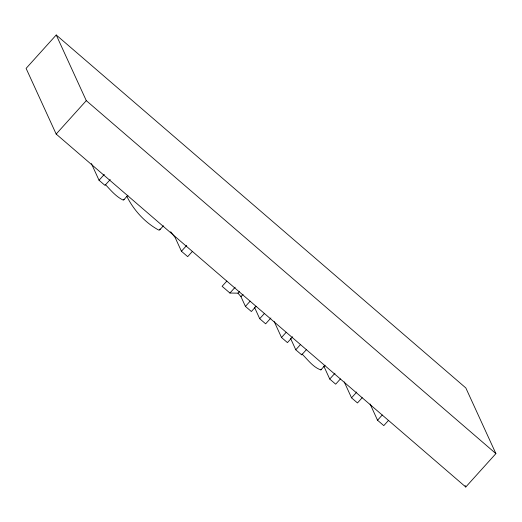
<?xml version="1.0" encoding="UTF-8"?>
<svg xmlns="http://www.w3.org/2000/svg" width="522" height="522" viewBox="0 0 522 522"><rect width="100%" height="100%" fill="white"/><g stroke="black" fill="none" stroke-linecap="round" stroke-linejoin="round"><path stroke-width="0.78" d="M126.807 196.318C133.704 210.19 145.096 222.705 158.714 230.078L159.739 229.869L160.097 228.91M105.222 184.383C110.599 190.047 115.799 196.494 122.931 199.978L123.714 199.913L124.034 199.273M56.226 34.981L26.1 68.389L56.167 134.056L465.774 487.019L495.9 453.611L465.833 387.944L56.226 34.981L86.287 100.642L495.9 453.611M56.167 134.056L86.287 100.642M110.24 179.548L104.981 185.382L99.043 180.26L104.302 174.433M123.714 199.913L127.923 195.248M159.739 229.869L163.419 225.785M192.416 251.395L187.685 256.641L181.428 251.252L186.687 245.418M226.848 281.064L222.118 286.31L229.915 293.038L237.954 293.168L240.975 296.679L245.425 306.401L251.369 311.517L256.1 306.27M229.915 293.038L235.174 287.204M237.954 293.168L239.526 291.42M240.975 296.679L243.076 294.349M245.425 306.401L250.162 301.155M270.905 317.989L265.646 323.823L259.708 318.707L264.439 313.454M292.698 336.775L287.439 342.608L281.502 337.486L286.232 332.24M306.421 349.636L301.69 354.882L295.778 349.792L300.509 344.54M301.99 354.001C307.765 359.638 313.043 367.26 320.88 369.915L325.082 365.25M340.409 378.92L335.679 384.172L329.741 379.05L334.993 373.223M362.203 397.705L357.472 402.951L351.534 397.836L356.794 392.002M388.518 420.38L383.787 425.626L377.53 420.236L382.267 414.99M320.88 369.915L321.278 369.478M170.681 231.729L175.144 237.536L181.428 251.252M465.102 485.545L465.774 487.019M370.091 403.982L377.53 420.236M344.246 381.921L351.534 397.836M323.816 366.118L329.741 379.05M290.486 338.223L295.778 349.792M274.213 321.572L281.502 337.486M254.442 307.204L259.708 318.707M91.389 163.549L99.043 180.26"/></g></svg>
